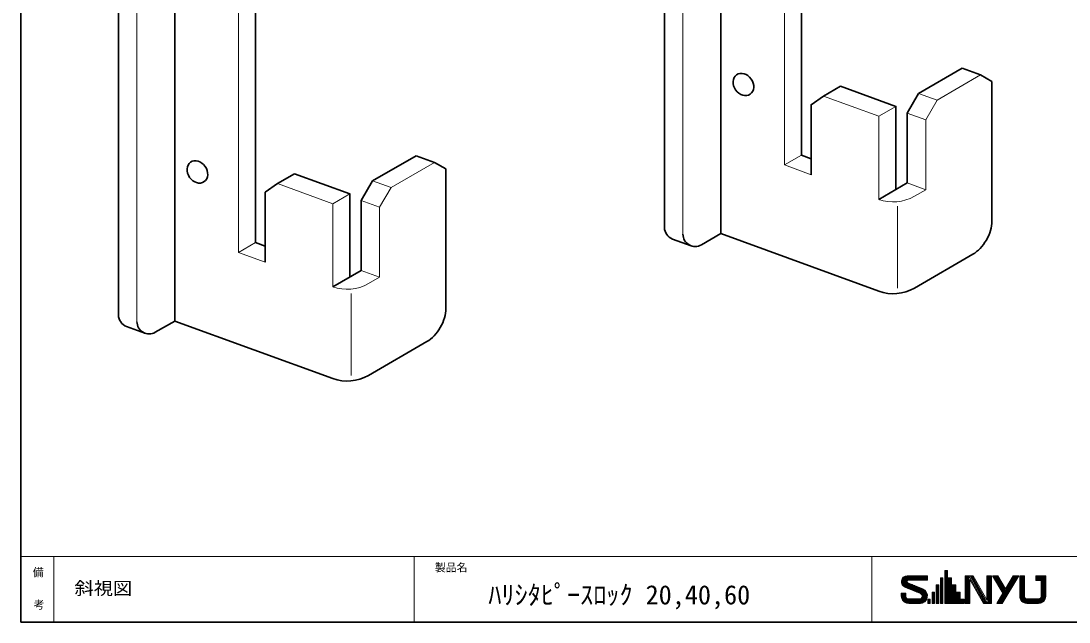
# Model space of a CAD drawing. Units: millimetres at full size, sheet at 1:1; details may follow other scales. Extents: x -492 to 492, y -348 to 348.
# Drawn here: x -492 to -252.1, y 72.8 to 210.2 of the extents above; entities that cross this region are included whole.
import ezdxf
from ezdxf.enums import TextEntityAlignment as Align

# ---------------------------------------------------------------- set-up
doc = ezdxf.new("R2010")
doc.units = ezdxf.units.MM
doc.layers.add('0-2_本体', color=7, linetype='Continuous', lineweight=35)
doc.layers.add('F-0_図面枠', color=4, linetype='Continuous', lineweight=18)
doc.layers.add('F-2_文字1', color=7, linetype='Continuous')
doc.layers.add('F-3_文字2', color=7, linetype='Continuous')
doc.styles.add('ＭＳ ゴシック', font='')
doc.styles.get('ＭＳ ゴシック').set_extended_font_data('MS Gothic')

msp = doc.modelspace()

# ---------------------------------------------------------------- linework, layer by layer
at = {"layer": '0-2_本体'}
for p, q in [((-456.789, 257.104), (-456.789, 141.604)), ((-456.789, 257.104), (-456.789, 141.604)), ((-331.789, 257.104), (-331.789, 161.604)), ((-331.789, 257.104), (-331.789, 161.604)), ((-469.678, 142.993), (-469.678, 249.602)), ((-469.678, 142.993), (-469.678, 249.602)), ((-344.678, 162.993), (-344.678, 249.602)), ((-344.678, 162.993), (-344.678, 249.602)), ((-438.327, 238.554), (-438.327, 159.553)), ((-438.327, 238.554), (-438.327, 159.553)), ((-313.327, 238.554), (-313.327, 179.553)), ((-313.327, 238.554), (-313.327, 179.553)), ((-286.518, 193.687), (-276.558, 199.437)), ((-286.518, 193.687), (-276.558, 199.437)), ((-308.297, 193.054), (-304.4, 195.304)), ((-308.297, 193.054), (-304.4, 195.304)), ((-269.732, 164.397), (-269.732, 196.397)), ((-269.732, 164.397), (-269.732, 196.397)), ((-286.518, 193.687), (-289.116, 189.187)), ((-286.518, 193.687), (-289.116, 189.187)), ((-289.116, 173.187), (-289.116, 189.187)), ((-289.116, 173.187), (-289.116, 189.187)), ((-411.518, 173.687), (-401.558, 179.437)), ((-411.518, 173.687), (-401.558, 179.437)), ((-313.327, 179.553), (-311.116, 178.748)), ((-313.327, 179.553), (-311.116, 178.748)), ((-433.297, 173.054), (-429.4, 175.304)), ((-433.297, 173.054), (-429.4, 175.304)), ((-394.732, 144.397), (-394.732, 176.397)), ((-394.732, 144.397), (-394.732, 176.397)), ((-411.518, 173.687), (-414.116, 169.187)), ((-411.518, 173.687), (-414.116, 169.187)), ((-289.116, 173.187), (-295.611, 169.437)), ((-289.116, 173.187), (-295.611, 169.437)), ((-414.116, 153.187), (-414.116, 169.187)), ((-414.116, 153.187), (-414.116, 169.187)), ((-336.249, 159.029), (-331.789, 161.604)), ((-336.249, 159.029), (-331.789, 161.604)), ((-295.633, 148.444), (-331.789, 161.604)), ((-295.633, 148.444), (-331.789, 161.604)), ((-438.327, 159.553), (-436.116, 158.748)), ((-438.327, 159.553), (-436.116, 158.748)), ((-342.836, 160.362), (-338.607, 158.823)), ((-342.836, 160.362), (-338.607, 158.823)), ((-287.465, 149.159), (-274.062, 156.897)), ((-287.465, 149.159), (-274.062, 156.897)), ((-414.116, 153.187), (-420.611, 149.437)), ((-414.116, 153.187), (-420.611, 149.437)), ((-461.249, 139.029), (-456.789, 141.604)), ((-461.249, 139.029), (-456.789, 141.604)), ((-420.633, 128.444), (-456.789, 141.604)), ((-420.633, 128.444), (-456.789, 141.604)), ((-467.836, 140.362), (-463.607, 138.823)), ((-467.836, 140.362), (-463.607, 138.823)), ((-412.465, 129.159), (-399.062, 136.897)), ((-412.465, 129.159), (-399.062, 136.897))]:
    msp.add_line(p, q, dxfattribs=at)
at = {"layer": '0-2_本体', "color": 4, "lineweight": 18}
for p, q in [((-465.449, 141.454), (-465.449, 248.063)), ((-465.449, 141.454), (-465.449, 248.063)), ((-340.449, 161.454), (-340.449, 248.063)), ((-340.449, 161.454), (-340.449, 248.063)), ((-317.224, 236.304), (-317.224, 177.303)), ((-317.224, 236.304), (-317.224, 177.303)), ((-295.611, 188.437), (-308.297, 193.054)), ((-295.611, 188.437), (-308.297, 193.054)), ((-282.289, 192.147), (-286.518, 193.687)), ((-282.289, 192.147), (-286.518, 193.687)), ((-295.611, 188.437), (-291.714, 190.687)), ((-295.611, 188.437), (-291.714, 190.687)), ((-295.611, 169.437), (-295.611, 188.437)), ((-295.611, 169.437), (-295.611, 188.437)), ((-284.887, 187.647), (-289.116, 189.187)), ((-284.887, 187.647), (-289.116, 189.187)), ((-407.289, 172.147), (-397.33, 177.897)), ((-407.289, 172.147), (-397.33, 177.897)), ((-317.224, 177.303), (-313.327, 179.553)), ((-317.224, 177.303), (-313.327, 179.553)), ((-317.224, 177.303), (-311.116, 175.08)), ((-317.224, 177.303), (-311.116, 175.08)), ((-420.611, 168.437), (-433.297, 173.054)), ((-420.611, 168.437), (-433.297, 173.054)), ((-420.611, 168.437), (-416.714, 170.687)), ((-420.611, 168.437), (-416.714, 170.687)), ((-287.465, 170.159), (-284.887, 171.647)), ((-287.465, 170.159), (-284.887, 171.647)), ((-420.611, 149.437), (-420.611, 168.437)), ((-420.611, 149.437), (-420.611, 168.437)), ((-409.887, 167.647), (-414.116, 169.187)), ((-409.887, 167.647), (-414.116, 169.187)), ((-409.887, 167.647), (-409.887, 151.647)), ((-409.887, 167.647), (-409.887, 151.647)), ((-291.382, 149.161), (-291.382, 167.897)), ((-291.382, 149.161), (-291.382, 167.897)), ((-442.224, 157.303), (-436.116, 155.08)), ((-442.224, 157.303), (-436.116, 155.08)), ((-409.887, 151.647), (-414.116, 153.187)), ((-409.887, 151.647), (-414.116, 153.187)), ((-412.465, 150.159), (-409.887, 151.647)), ((-412.465, 150.159), (-409.887, 151.647)), ((-416.382, 129.161), (-416.382, 147.897)), ((-416.382, 129.161), (-416.382, 147.897))]:
    msp.add_line(p, q, dxfattribs=at)
for points in [[(-442.224, 236.304), (-442.224, 157.303), (-438.327, 159.553)], [(-442.224, 236.304), (-442.224, 157.303), (-438.327, 159.553)], [(-284.887, 187.647), (-282.289, 192.147), (-272.33, 197.897)], [(-284.887, 187.647), (-282.289, 192.147), (-272.33, 197.897)], [(-284.887, 187.647), (-284.887, 171.647), (-289.116, 173.187)], [(-284.887, 187.647), (-284.887, 171.647), (-289.116, 173.187)], [(-409.887, 167.647), (-407.289, 172.147), (-411.518, 173.687)], [(-409.887, 167.647), (-407.289, 172.147), (-411.518, 173.687)]]:
    msp.add_lwpolyline(points, dxfattribs=at)
at = {"layer": '0-2_本体'}
for points in [[(-269.732, 196.397), (-272.33, 197.897), (-276.558, 199.437)], [(-269.732, 196.397), (-272.33, 197.897), (-276.558, 199.437)], [(-291.714, 171.687), (-291.714, 190.687), (-304.4, 195.304)], [(-291.714, 171.687), (-291.714, 190.687), (-304.4, 195.304)], [(-311.116, 175.08), (-311.116, 191.08), (-308.297, 193.054)], [(-311.116, 175.08), (-311.116, 191.08), (-308.297, 193.054)], [(-394.732, 176.397), (-397.33, 177.897), (-401.558, 179.437)], [(-394.732, 176.397), (-397.33, 177.897), (-401.558, 179.437)], [(-416.714, 151.687), (-416.714, 170.687), (-429.4, 175.304)], [(-416.714, 151.687), (-416.714, 170.687), (-429.4, 175.304)], [(-436.116, 155.08), (-436.116, 171.08), (-433.297, 173.054)], [(-436.116, 155.08), (-436.116, 171.08), (-433.297, 173.054)]]:
    msp.add_lwpolyline(points, dxfattribs=at)
at = {"layer": '0-2_本体', "color": 4, "lineweight": 18}
for centre in [(-292.315, 178.559), (-292.315, 178.559), (-417.315, 158.559), (-417.315, 158.559)]:
    msp.add_arc(centre, 9.7, 250, 300, dxfattribs=at)
at = {"layer": '0-2_本体'}
for centre, radius, start, end in [((-341.878, 162.993), 2.8, 180, 250), ((-341.878, 162.993), 2.8, 180, 250), ((-337.649, 161.454), 2.8, 180, 300), ((-337.649, 161.454), 2.8, 180, 300), ((-292.315, 157.559), 9.7, 250, 300), ((-292.315, 157.559), 9.7, 250, 300), ((-466.878, 142.993), 2.8, 180, 250), ((-462.649, 141.454), 2.8, 180, 300), ((-417.315, 137.559), 9.7, 250, 300), ((-417.315, 137.559), 9.7, 250, 300)]:
    msp.add_arc(centre, radius, start, end, dxfattribs=at)
for centre in [(-326.621, 195.723), (-326.621, 195.723), (-451.621, 175.723), (-451.621, 175.723)]:
    msp.add_ellipse(centre, major_axis=(1.561, -2.229), ratio=0.8, dxfattribs=at)
for centre in [(-274.062, 161.897), (-274.062, 161.897), (-274.062, 161.897), (-274.062, 161.897), (-399.062, 141.897), (-399.062, 141.897), (-399.062, 141.897), (-399.062, 141.897)]:
    msp.add_ellipse(centre, major_axis=(3.064, 5.307), ratio=0.5766, start_param=3.9250403, end_param=5.4997377, dxfattribs=at)
at = {"layer": 'F-0_図面枠'}
for p, q in [((-492, 87.75), (-102.5, 87.75)), ((-484.5, 87.75), (-484.5, 72.75)), ((-402, 87.75), (-402, 72.75)), ((-297.25, 87.75), (-297.25, 72.75)), ((-280.524, 84.521), (-279.924, 84.521)), ((-280.524, 76.994), (-280.524, 84.521)), ((-280.313, 76.994), (-280.313, 84.521)), ((-280.102, 76.994), (-280.102, 84.521)), ((-279.924, 82.856), (-279.924, 84.521)), ((-290.482, 81.934), (-289.141, 81.934)), ((-290.471, 82.145), (-289.113, 82.145)), ((-290.459, 81.723), (-288.928, 81.723)), ((-290.426, 82.356), (-284.487, 82.356)), ((-290.344, 82.567), (-284.487, 82.567)), ((-290.215, 82.778), (-284.487, 82.778)), ((-290.02, 82.989), (-284.487, 82.989)), ((-289.693, 83.2), (-284.487, 83.2)), ((-289.15, 83.322), (-284.487, 83.322)), ((-288.975, 81.742), (-285.555, 80.324)), ((-288.892, 82.289), (-284.487, 82.289)), ((-284.487, 82.289), (-284.487, 83.322)), ((-281.49, 82.856), (-280.945, 82.856)), ((-281.49, 76.994), (-281.49, 82.856)), ((-281.279, 76.994), (-281.279, 82.856)), ((-281.068, 76.994), (-281.068, 82.856)), ((-280.945, 76.994), (-280.945, 82.856)), ((-279.924, 82.856), (-278.958, 82.856)), ((-279.891, 76.994), (-279.891, 82.856)), ((-279.68, 76.994), (-279.68, 82.856)), ((-279.469, 76.994), (-279.469, 82.856)), ((-279.258, 76.994), (-279.258, 82.856)), ((-279.047, 76.994), (-279.047, 82.856)), ((-278.958, 81.235), (-278.958, 82.856)), ((-275.828, 83.322), (-273.996, 83.322)), ((-275.828, 76.994), (-275.828, 83.322)), ((-275.617, 76.994), (-275.617, 83.322)), ((-275.406, 76.994), (-275.406, 83.322)), ((-275.195, 76.994), (-275.195, 83.322)), ((-274.99, 83.346), (-271.422, 76.994)), ((-274.984, 76.994), (-274.984, 83.322)), ((-274.762, 76.994), (-274.762, 82.509)), ((-274.762, 82.509), (-271.664, 76.994)), ((-274.734, 83.322), (-271.181, 76.994)), ((-274.492, 83.322), (-270.938, 76.994)), ((-274.25, 83.322), (-270.782, 77.145)), ((-273.996, 83.322), (-270.898, 77.806)), ((-270.898, 77.806), (-270.898, 83.322)), ((-270.898, 83.322), (-269.832, 83.322)), ((-270.676, 76.994), (-270.676, 83.322)), ((-270.465, 76.994), (-270.465, 83.322)), ((-270.254, 76.994), (-270.254, 83.322)), ((-270.043, 76.994), (-270.043, 83.322)), ((-269.832, 76.994), (-269.832, 83.322)), ((-269.599, 83.322), (-268.36, 83.322)), ((-269.599, 83.322), (-267.222, 79.316)), ((-269.354, 83.322), (-266.97, 79.305)), ((-269.109, 83.322), (-266.847, 79.512)), ((-268.863, 83.322), (-266.724, 79.718)), ((-268.618, 83.322), (-266.602, 79.925)), ((-268.36, 83.322), (-266.602, 80.36)), ((-268.342, 76.994), (-264.586, 83.322)), ((-268.097, 76.994), (-264.34, 83.322)), ((-267.851, 76.994), (-264.095, 83.322)), ((-267.606, 76.994), (-263.85, 83.322)), ((-267.361, 76.994), (-263.604, 83.322)), ((-266.602, 80.36), (-264.844, 83.322)), ((-264.844, 83.322), (-263.604, 83.322)), ((-263.371, 78.659), (-263.371, 83.322)), ((-263.371, 83.322), (-262.305, 83.322)), ((-263.16, 78.531), (-263.16, 83.322)), ((-262.949, 78.531), (-262.949, 83.322)), ((-262.738, 78.531), (-262.738, 83.322)), ((-262.527, 78.531), (-262.527, 83.322)), ((-262.305, 78.659), (-262.305, 83.322)), ((-259.641, 83.322), (-257.376, 83.322)), ((-259.641, 82.256), (-259.641, 83.322)), ((-259.641, 82.256), (-258.442, 82.256)), ((-259.43, 82.256), (-259.43, 83.322)), ((-259.219, 82.256), (-259.219, 83.322)), ((-259.008, 82.256), (-259.008, 83.322)), ((-258.797, 82.256), (-258.797, 83.322)), ((-258.586, 82.256), (-258.586, 83.322)), ((-258.442, 78.659), (-258.442, 82.256)), ((-258.375, 82.256), (-258.375, 83.322)), ((-258.22, 78.531), (-258.22, 83.322)), ((-258.009, 78.531), (-258.009, 83.322)), ((-257.798, 78.531), (-257.798, 83.322)), ((-257.587, 78.531), (-257.587, 83.322)), ((-257.376, 78.659), (-257.376, 83.322)), ((-290.482, 79.325), (-289.45, 79.325)), ((-290.482, 78.726), (-290.482, 79.325)), ((-290.481, 79.192), (-289.449, 79.192)), ((-290.402, 81.512), (-288.42, 81.512)), ((-290.304, 81.301), (-287.912, 81.301)), ((-290.155, 81.09), (-287.403, 81.09)), ((-289.926, 80.879), (-286.895, 80.879)), ((-289.649, 80.724), (-286.116, 79.259)), ((-289.515, 80.668), (-286.386, 80.668)), ((-289.45, 78.692), (-289.45, 79.325)), ((-289.007, 80.457), (-285.878, 80.457)), ((-288.498, 80.247), (-285.393, 80.247)), ((-287.99, 80.036), (-285.088, 80.036)), ((-287.481, 79.825), (-284.881, 79.825)), ((-286.973, 79.614), (-284.733, 79.614)), ((-286.464, 79.403), (-284.625, 79.403)), ((-285.98, 79.192), (-284.551, 79.192)), ((-283.421, 79.614), (-282.877, 79.614)), ((-283.421, 76.994), (-283.421, 79.614)), ((-283.21, 76.994), (-283.21, 79.614)), ((-282.999, 76.994), (-282.999, 79.614)), ((-282.877, 76.994), (-282.877, 79.614)), ((-282.455, 76.994), (-282.455, 81.235)), ((-282.455, 81.235), (-281.912, 81.235)), ((-282.244, 76.994), (-282.244, 81.235)), ((-282.034, 76.994), (-282.034, 81.235)), ((-281.912, 76.994), (-281.912, 81.235)), ((-278.958, 81.235), (-277.992, 81.235)), ((-278.836, 76.994), (-278.836, 81.235)), ((-278.625, 76.994), (-278.625, 81.235)), ((-278.414, 76.994), (-278.414, 81.235)), ((-278.203, 76.994), (-278.203, 81.235)), ((-277.992, 79.614), (-277.992, 81.235)), ((-277.992, 79.614), (-277.027, 79.614)), ((-277.992, 76.994), (-277.992, 79.614)), ((-277.781, 76.994), (-277.781, 79.614)), ((-277.571, 76.994), (-277.571, 79.614)), ((-277.36, 76.994), (-277.36, 79.614)), ((-277.149, 76.994), (-277.149, 79.614)), ((-277.027, 77.993), (-277.027, 79.614)), ((-268.6, 76.994), (-267.222, 79.316)), ((-290.481, 78.981), (-289.449, 78.981)), ((-290.481, 78.77), (-289.449, 78.77)), ((-290.474, 78.559), (-289.436, 78.559)), ((-290.441, 78.348), (-289.354, 78.348)), ((-290.379, 78.137), (-289.152, 78.137)), ((-290.287, 77.926), (-284.682, 77.926)), ((-290.157, 77.715), (-284.812, 77.715)), ((-289.978, 77.504), (-284.99, 77.504)), ((-289.724, 77.293), (-285.245, 77.293)), ((-289.298, 77.082), (-285.671, 77.082)), ((-288.784, 78.026), (-286.25, 78.026)), ((-288.75, 76.994), (-286.075, 76.994)), ((-285.96, 78.137), (-284.59, 78.137)), ((-285.775, 78.981), (-284.506, 78.981)), ((-285.767, 78.348), (-284.529, 78.348)), ((-285.696, 78.77), (-284.488, 78.77)), ((-285.694, 78.559), (-284.495, 78.559)), ((-284.387, 76.994), (-284.387, 77.993)), ((-284.387, 77.993), (-283.843, 77.993)), ((-284.387, 76.994), (-283.843, 76.994)), ((-284.211, 76.994), (-284.211, 77.993)), ((-284, 76.994), (-284, 77.993)), ((-283.843, 76.994), (-283.843, 77.993)), ((-283.421, 76.994), (-282.877, 76.994)), ((-282.455, 76.994), (-281.912, 76.994)), ((-281.49, 76.994), (-280.945, 76.994)), ((-280.524, 76.994), (-276.061, 76.994)), ((-277.027, 77.993), (-276.061, 77.993)), ((-276.938, 76.994), (-276.938, 77.993)), ((-276.727, 76.994), (-276.727, 77.993)), ((-276.516, 76.994), (-276.516, 77.993)), ((-276.305, 76.994), (-276.305, 77.993)), ((-276.094, 76.994), (-276.094, 77.993)), ((-276.061, 76.994), (-276.061, 77.993)), ((-275.828, 76.994), (-274.762, 76.994)), ((-271.664, 76.994), (-269.832, 76.994)), ((-268.6, 76.994), (-267.361, 76.994)), ((-263.371, 78.637), (-263.349, 78.637)), ((-263.366, 78.531), (-262.292, 78.531)), ((-263.336, 78.32), (-262.201, 78.32)), ((-263.278, 78.109), (-261.945, 78.109)), ((-263.187, 77.899), (-257.56, 77.899)), ((-263.058, 77.688), (-257.689, 77.688)), ((-262.878, 77.477), (-257.869, 77.477)), ((-262.618, 77.266), (-258.129, 77.266)), ((-262.153, 77.055), (-258.595, 77.055)), ((-261.706, 78.059), (-259.041, 78.059)), ((-261.706, 76.994), (-259.041, 76.994)), ((-258.802, 78.109), (-257.469, 78.109)), ((-258.547, 78.32), (-257.411, 78.32)), ((-258.456, 78.531), (-257.381, 78.531))]:
    msp.add_line(p, q, dxfattribs=at)
at = {"layer": 'F-0_図面枠', "color": 7, "lineweight": 35}
msp.add_lwpolyline([(-492, 347.75), (-492, 72.75), (-102.5, 72.75)], dxfattribs=at)
at = {"layer": 'F-0_図面枠'}
for centre, radius, start, end in [((-289.132, 81.971), 1.35, 90.76968, 251.60579), ((-288.866, 82.005), 0.284, 92.62549, 247.52919), ((-286.318, 78.658), 0.632, 267.5421, 69.85329), ((-286.218, 78.725), 1.731, 269.93188, 67.46921), ((-288.75, 78.726), 1.732, 179.99979, 270.00009), ((-288.784, 78.692), 0.666, 179.99979, 270.00009), ((-261.706, 78.659), 1.665, 179.99979, 270.00009), ((-261.706, 78.659), 0.6, 179.99979, 270.00009), ((-259.041, 78.659), 0.6, 270.00009, 0), ((-259.041, 78.659), 1.665, 270.00009, 0)]:
    msp.add_arc(centre, radius, start, end, dxfattribs=at)

# ---------------------------------------------------------------- texts
at = {"layer": 'F-2_文字1', "style": 'ＭＳ ゴシック'}
for s, p in [('製品名', (-397.273, 83.748)), ('備', (-489.289, 82.663)), ('考', (-489.11, 75.24))]:
    msp.add_text(s, height=1.833, dxfattribs=at).set_placement(p, align=Align.BOTTOM_LEFT)
at = {"layer": 'F-3_文字2', "style": 'ＭＳ ゴシック', "width": 1.1}
msp.add_text('斜視図', height=2.933, dxfattribs=at).set_placement((-479.736, 78.118), align=Align.BOTTOM_LEFT)
at = {"layer": 'F-3_文字2', "style": 'ＭＳ ゴシック'}
msp.add_text('ﾊﾘｼﾀﾋﾟｰｽﾛｯｸ 20,40,60', height=4.399, dxfattribs=at).set_placement((-384.999, 75.459), align=Align.BOTTOM_LEFT)

doc.saveas('drawing.dxf')
